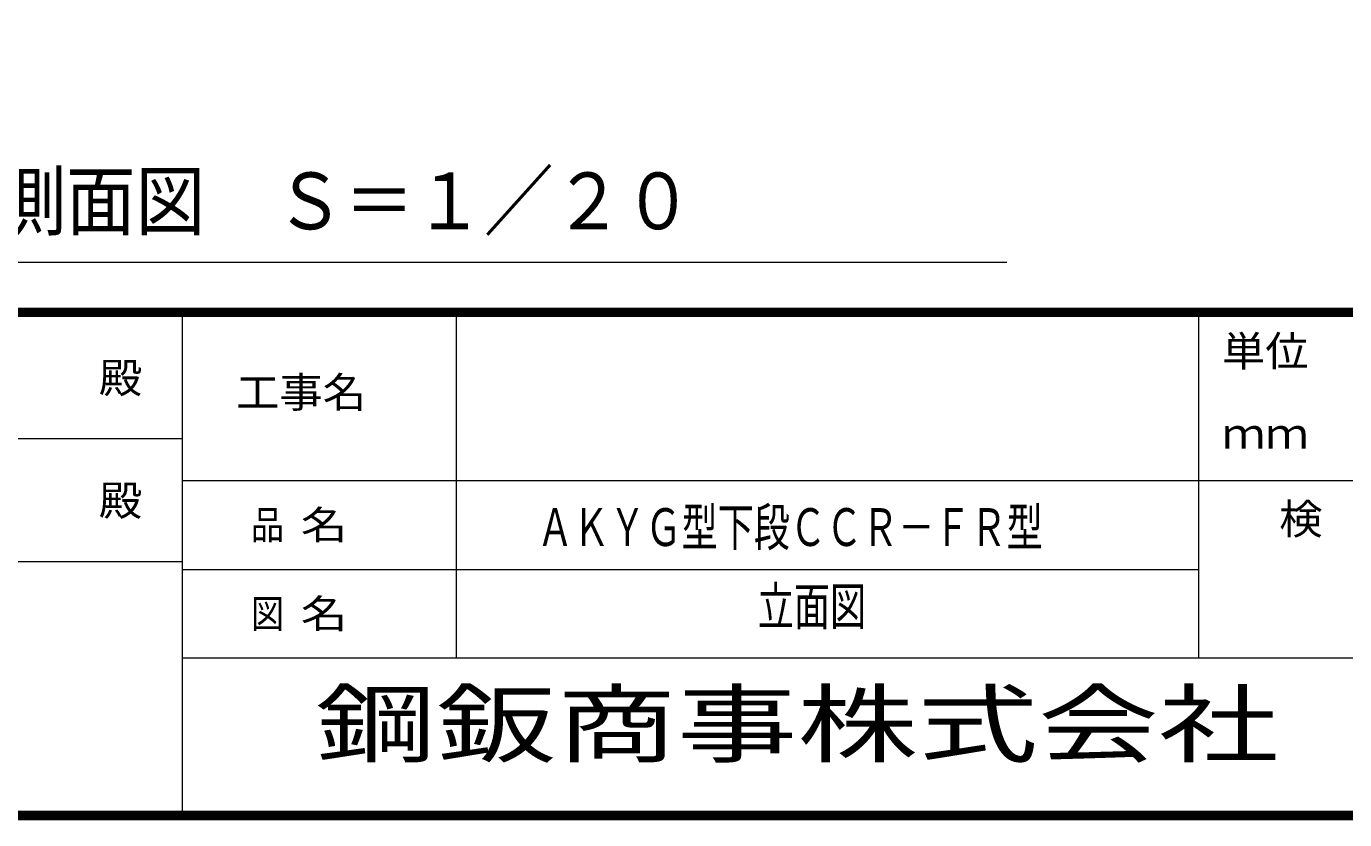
# Model space of a CAD drawing. Units: millimetres, scale not verified. Extents: x -5740 to 5740, y -4020 to 4020.
# Drawn here: x 2886 to 4520, y -4020 to -3037 of the extents above; entities that cross this region are included whole.
import ezdxf
from ezdxf.enums import TextEntityAlignment as Align

# ---------------------------------------------------------------- set-up
doc = ezdxf.new("R2010")
doc.units = ezdxf.units.MM
doc.header["$LTSCALE"] = 10
doc.layers.add('0-B_2-F', color=3, linetype='Continuous', lineweight=18)
doc.layers.add('1-0_0-00', color=4, linetype='Continuous', lineweight=18)
doc.styles.add('ＭＳ ゴシック', font='')
doc.styles.get('ＭＳ ゴシック').set_extended_font_data('MS Gothic')

msp = doc.modelspace()

# ---------------------------------------------------------------- linework, layer by layer
at = {"layer": '0-B_2-F'}
msp.add_line((4101.43, -3329.34), (2181.43, -3329.34), dxfattribs=at)
at = {"layer": '1-0_0-00', "color": 5}
for p, q in [((-5730.47, -3385.85), (5729.53, -3385.85)), ((5729.53, -3386.85), (-5730.47, -3386.85)), ((-5730.47, -3387.85), (5729.53, -3387.85)), ((5729.53, -3388.85), (-5730.47, -3388.85)), ((-5730.47, -3389.85), (5729.53, -3389.85)), ((5729.53, -3390.85), (-5730.47, -3390.85)), ((-5730.47, -3391.85), (5729.53, -3391.85)), ((5729.53, -3392.85), (-5730.47, -3392.85)), ((-5730.47, -3393.85), (5729.53, -3393.85)), ((5729.53, -3394.85), (-5730.47, -3394.85)), ((-5730.47, -3395.85), (5729.53, -3395.85)), ((3079.53, -3395.85), (3079.53, -4019.85)), ((3419.53, -3819.85), (3419.53, -3395.85)), ((4339.54, -3819.85), (4339.54, -3395.85)), ((3079.53, -3547.85), (1559.54, -3547.85)), ((5179.53, -3599.85), (3079.53, -3599.85)), ((1559.54, -3699.85), (3079.53, -3699.85)), ((3079.53, -3709.85), (4339.54, -3709.85)), ((5739.53, -3819.85), (3079.53, -3819.85))]:
    msp.add_line(p, q, dxfattribs=at)
for points in [[(5739.53, 4020.15), (-5740.47, 4020.15), (-5740.47, -4019.85), (5739.53, -4019.85)], [(5738.53, 4019.15), (5738.53, -4018.85), (-5739.47, -4018.85), (-5739.47, 4019.15)], [(5737.53, 4018.15), (5737.53, -4017.85), (-5738.47, -4017.85), (-5738.47, 4018.15)], [(5736.53, 4017.15), (5736.53, -4016.85), (-5737.47, -4016.85), (-5737.47, 4017.15)], [(5735.53, 4016.15), (5735.53, -4015.85), (-5736.47, -4015.85), (-5736.47, 4016.15)], [(5734.53, 4015.15), (5734.53, -4014.85), (-5735.47, -4014.85), (-5735.47, 4015.15)], [(5733.53, 4014.15), (5733.53, -4013.85), (-5734.47, -4013.85), (-5734.47, 4014.15)], [(5732.53, 4013.15), (5732.53, -4012.85), (-5733.47, -4012.85), (-5733.47, 4013.15)], [(5731.53, 4012.15), (5731.53, -4011.85), (-5732.47, -4011.85), (-5732.47, 4012.15)], [(5730.53, 4011.15), (5730.53, -4010.85), (-5731.47, -4010.85), (-5731.47, 4011.15)], [(5729.53, 4010.15), (5729.53, -4009.85), (-5730.47, -4009.85), (-5730.47, 4010.15)]]:
    msp.add_lwpolyline(points, close=True, dxfattribs=at)

# ---------------------------------------------------------------- texts
at = {"layer": '0-B_2-F', "color": 7, "style": 'ＭＳ ゴシック', "width": 0.9}
msp.add_text('上段操作時\u3000側面図\u3000Ｓ＝１／２０', height=70.33, dxfattribs=at).set_placement((2330.94, -3309.34), align=Align.BOTTOM_LEFT)
at = {"layer": '1-0_0-00', "color": 7, "style": 'ＭＳ ゴシック'}
for s, height, width, p in [('単位', 37.51, 1.05, (4368.09, -3469.33)), ('殿', 37.51, 1.05, (2976.09, -3502.33)), ('工事名', 37.51, 1.05, (3146.09, -3520.33)), ('ｍｍ', 37.51, 1.05, (4368.09, -3571.33)), ('殿', 37.51, 1.05, (2976.09, -3654.33)), ('ＡＫＹＧ型下段ＣＣＲ－ＦＲ型', 46.89, 0.7, (3519.26, -3694.85)), ('検\u3000\u3000図', 37.51, 1.05, (4439.09, -3677.33)), ('品 ', 35.43, 0.85, (3164.59, -3683.01)), ('名', 35.43, 1.2, (3226.35, -3683.01)), ('立面図', 46.89, 0.7, (3792.73, -3792.94)), ('図 ', 35.43, 0.85, (3164.59, -3793.01)), ('名', 35.43, 1.2, (3226.35, -3793.01)), ('鋼鈑商事株式会社', 78.15, 1.4, (3244.82, -3963.93))]:
    msp.add_text(s, height=height, dxfattribs=dict(at, width=width)).set_placement(p, align=Align.BOTTOM_LEFT)

doc.saveas('drawing.dxf')
